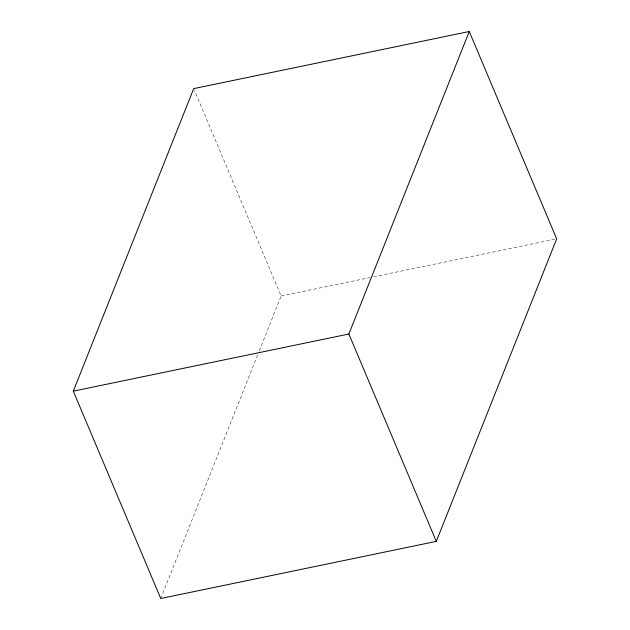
<?xml version="1.0" encoding="UTF-8"?>
<svg xmlns="http://www.w3.org/2000/svg" width="630" height="630" viewBox="0 0 630 630"><rect width="100%" height="100%" fill="white"/><g stroke="black" fill="none" stroke-linecap="round" stroke-linejoin="round"><path stroke-width="0.47" stroke-dasharray="3.15 2.36" d="M160.744 598.5L257.851 354.477M259.308 350.823L281.13 295.982L194.465 90.436M281.13 295.982L369.771 277.609M373.621 276.806L554.762 239.258"/><path stroke-width="0.94" d="M73.316 391.143L193.701 88.625L469.255 31.5L556.684 238.857L436.299 541.375L160.744 598.5L73.316 391.143L348.87 334.018L469.255 31.5M348.87 334.018L436.299 541.375"/></g></svg>
